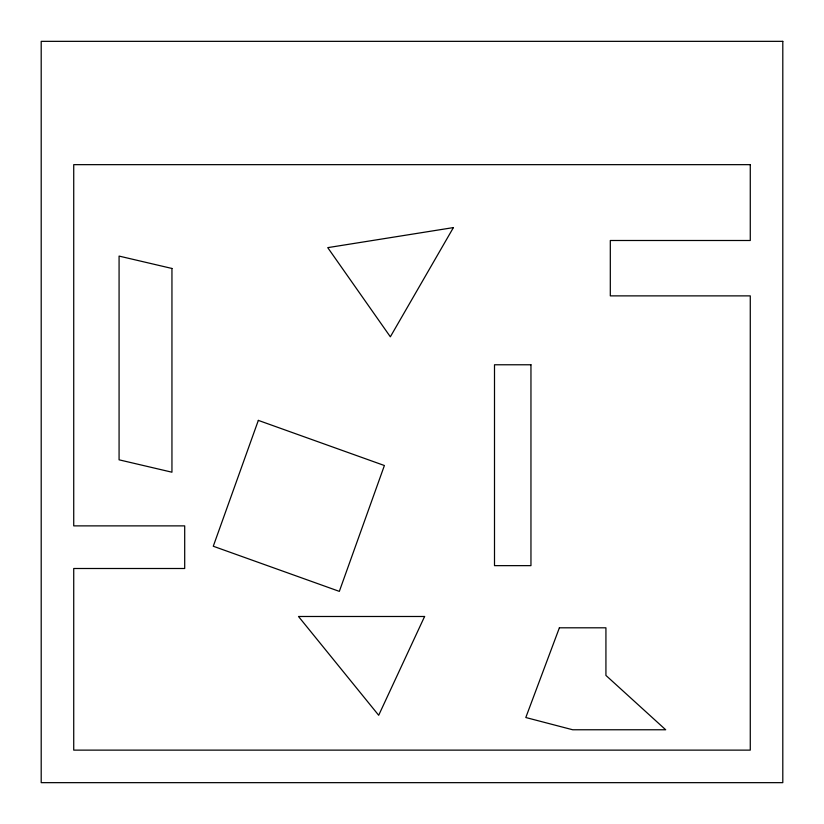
<?xml version="1.0" encoding="UTF-8"?>
<svg xmlns="http://www.w3.org/2000/svg" width="824" height="824" viewBox="0 0 824 824"><rect width="100%" height="100%" fill="white"/><g stroke="black" fill="none" stroke-linecap="round" stroke-linejoin="round"><path stroke-width="1.24" d="M258.334 420.384L213.272 546.24L339.334 591.375L384.396 465.519L258.334 420.384M559.383 627.806L525.805 717.519L572.69 729.765L665.689 729.765L605.928 675.423L605.928 627.806L559.383 627.806M424.597 616.486L378.69 715.273L298.494 616.486L424.597 616.486M453.406 227.589L390.349 336.8L327.746 247.643L453.406 227.589M782.8 41.344L41.2 41.344L41.2 782.656L782.8 782.656L782.8 41.344M750.273 164.656L73.727 164.656L73.727 525.877L184.7 525.877L184.7 568.498L73.727 568.498L73.727 750.128L750.273 750.128L750.273 295.878L610.306 295.878L610.306 240.495L750.273 240.495L750.273 164.656M530.955 364.774L494.503 364.774L494.503 565.645L530.955 565.645L530.955 364.774M171.948 268.459L119.078 256.089L119.078 459.823L171.948 472.204L171.948 268.459"/></g></svg>
